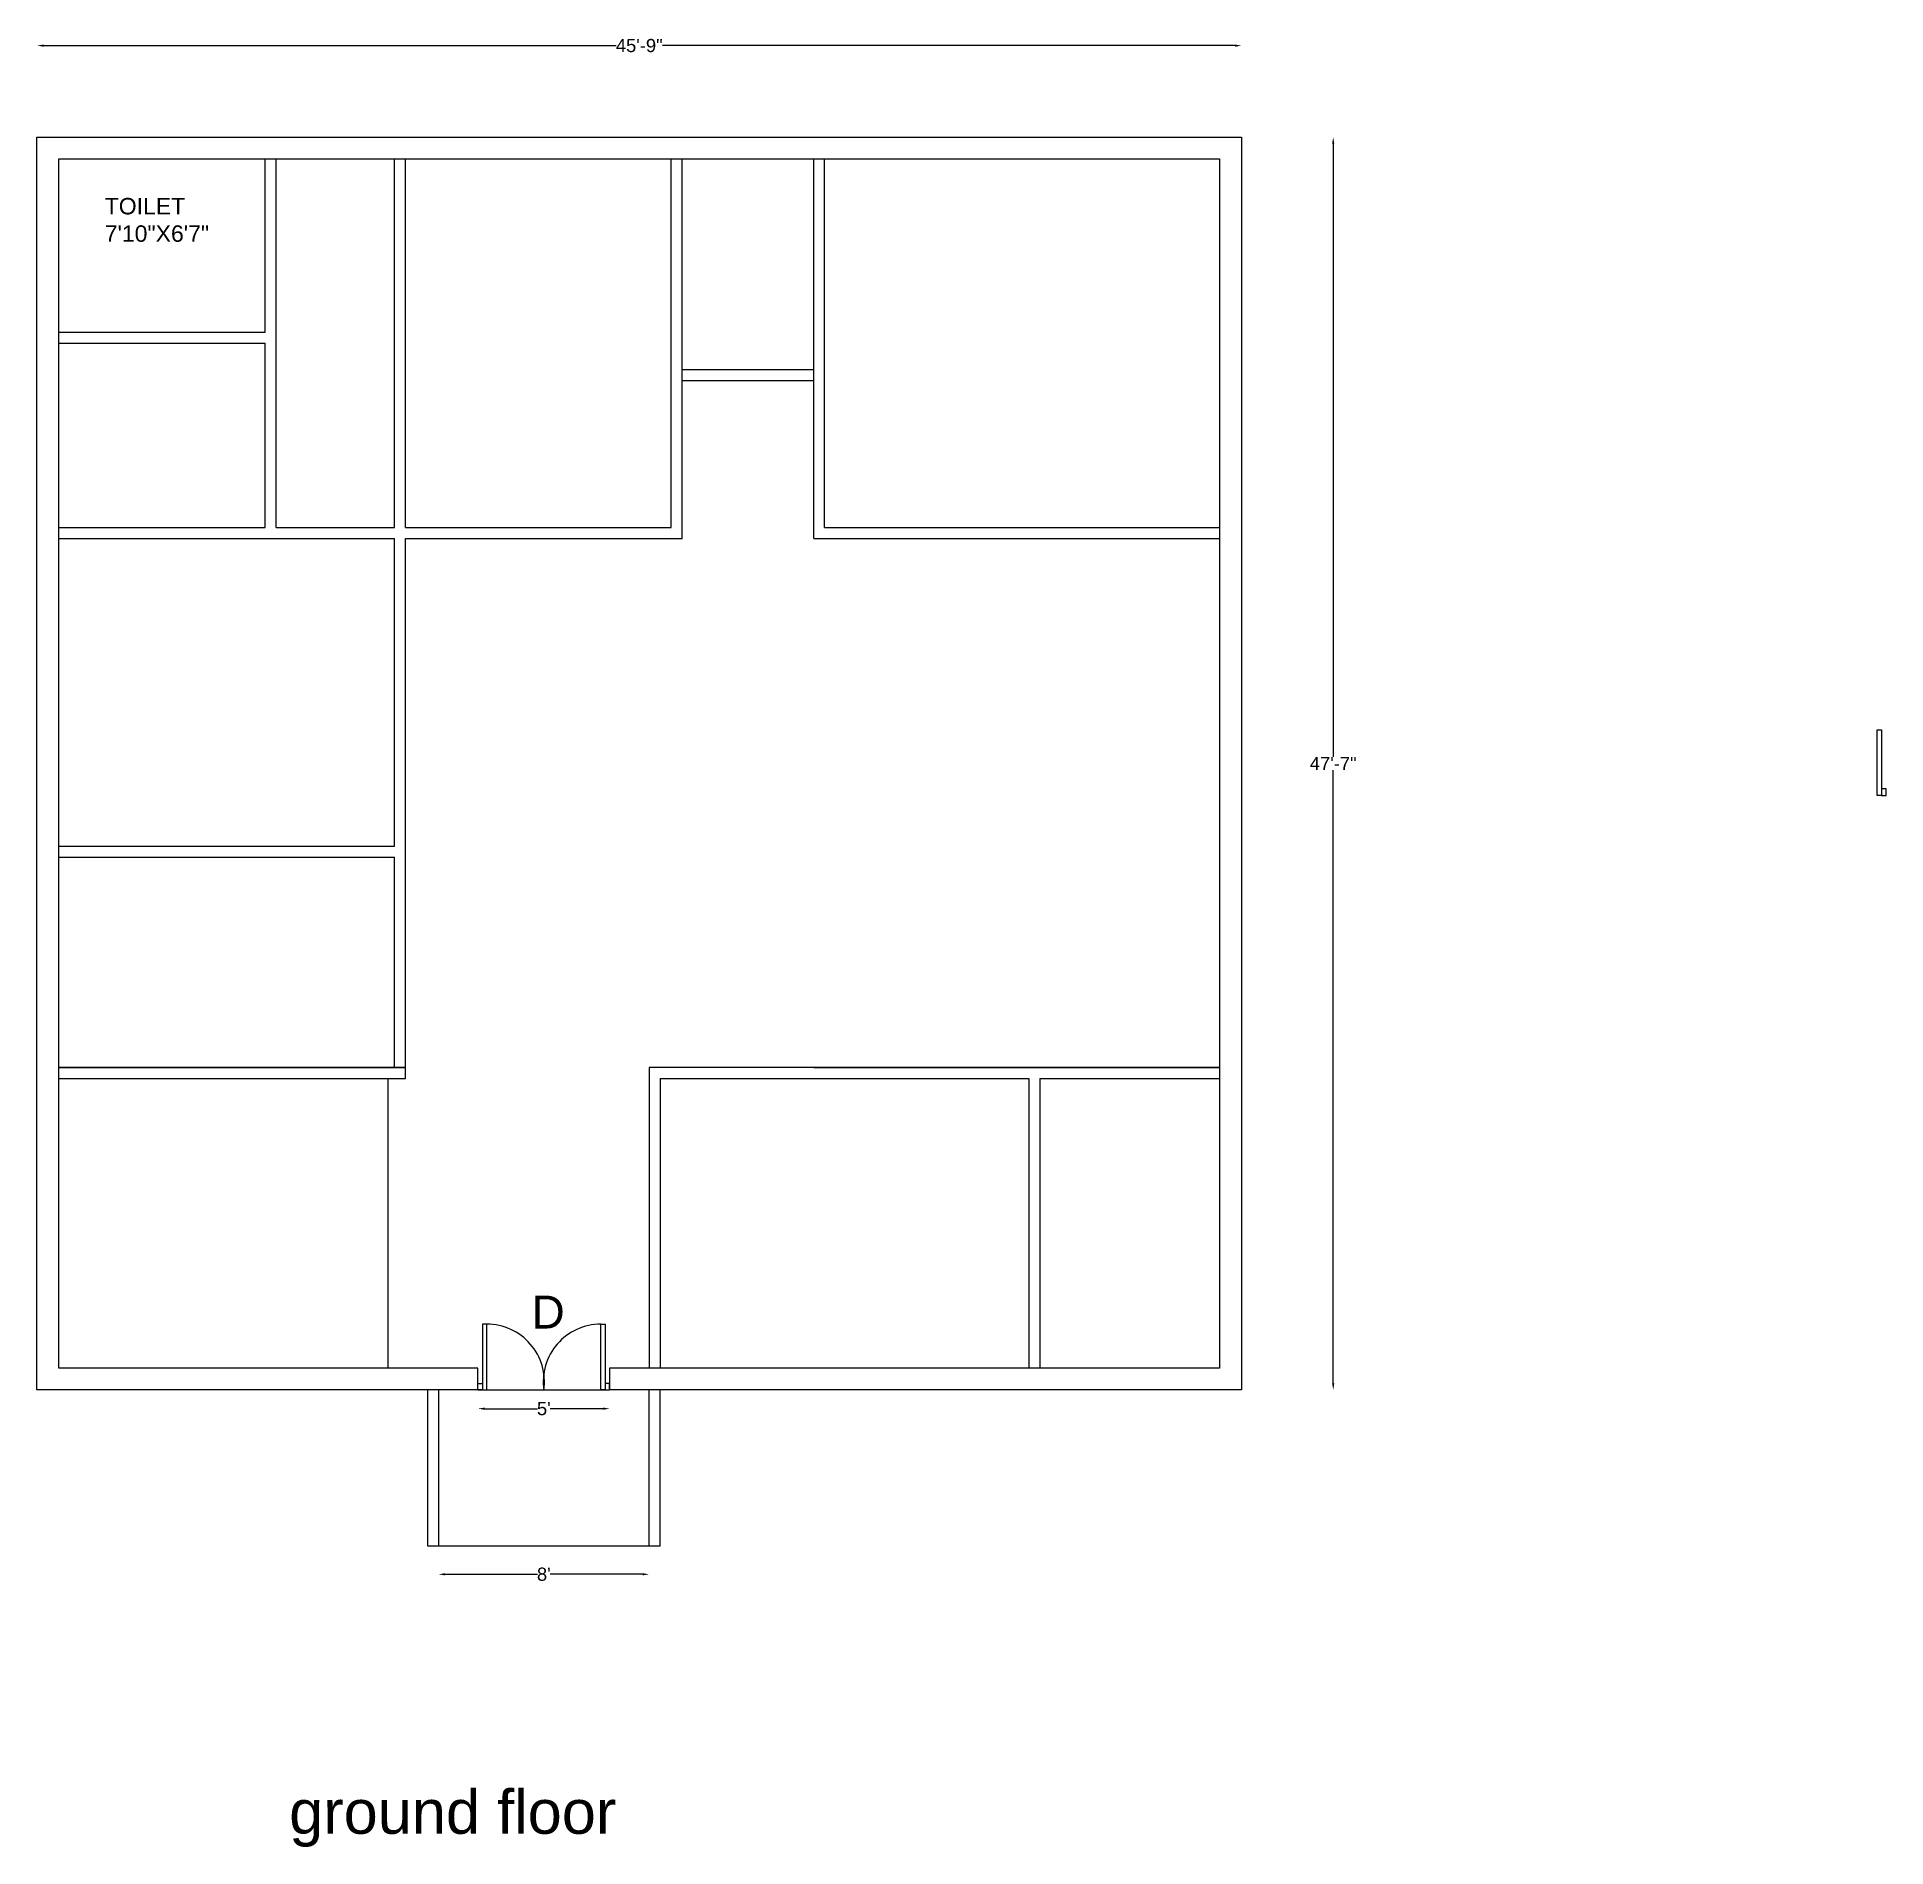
# Model space of a CAD drawing. Header units: inches. Extents: x 2518 to 3361, y 796 to 1621.
import ezdxf

# ---------------------------------------------------------------- set-up
doc = ezdxf.new("R2010")
doc.units = ezdxf.units.IN
doc.header["$MEASUREMENT"] = 0
doc.layers.add('D2', color=1, linetype='Continuous')
doc.styles.get("Standard").update_dxf_attribs({"font": 'arial.ttf'})
doc.dimstyles.get("Standard").update_dxf_attribs({"dimtxt": 6, "dimasz": 3, "dimexe": 0.18, "dimexo": 0.0625, "dimgap": 0.09, "dimtad": 0, "dimtih": 1, "dimtoh": 1, "dimdec": 0, "dimzin": 0, "dimdsep": 46, "dimlunit": 3, "dimtxsty": 'Standard', "dimcen": 3, "dimse1": 1, "dimse2": 1, "dimadec": 0, "dimazin": 0, "dimtfac": 1, "dimtdec": 0, "dimtofl": 0, "dimtmove": 0, "dimatfit": 3, "dimfxl": 1, "dimtolj": 1, "dimtzin": 0, "dimarcsym": 0})

# ---------------------------------------------------------------- blocks, each defined once
blk = doc.blocks.new('*D1')
at = {"color": 0, "lineweight": -2, "transparency": 16777216}
for p, q in [((2520.86, 1617.25), (2781.85, 1617.25)), ((3063.86, 1617.25), (2802.88, 1617.25))]:
    blk.add_line(p, q, dxfattribs=at)
at = {"color": 0, "transparency": 16777216}
for points in [[(2520.86, 1617.75), (2520.86, 1616.75), (2517.86, 1617.25)], [(3063.86, 1617.75), (3063.86, 1616.75), (3066.86, 1617.25)]]:
    blk.add_solid(points, dxfattribs=at)
at = {"layer": 'Defpoints', "color": 0, "transparency": 16777216}
for p in [(3066.86, 1617.25), (2517.86, 1575.6), (3066.86, 1575.6)]:
    blk.add_point(p, dxfattribs=at)
at = {"color": 0, "transparency": 16777216, "insert": (2792.36, 1617.25), "char_height": 6, "attachment_point": 5}
blk.add_mtext('\\A1;45\'-9"', dxfattribs=at)
blk = doc.blocks.new('*D2')
at = {"color": 0, "lineweight": -2, "transparency": 16777216}
for p, q in [((3108.64, 1572.6), (3108.64, 1293.19)), ((3108.64, 1007.6), (3108.64, 1287.01))]:
    blk.add_line(p, q, dxfattribs=at)
at = {"color": 0, "transparency": 16777216}
for points in [[(3108.14, 1572.6), (3109.14, 1572.6), (3108.64, 1575.6)], [(3108.14, 1007.6), (3109.14, 1007.6), (3108.64, 1004.6)]]:
    blk.add_solid(points, dxfattribs=at)
at = {"layer": 'Defpoints', "color": 0, "transparency": 16777216}
for p in [(3066.86, 1575.6), (3066.86, 1004.6), (3108.64, 1004.6)]:
    blk.add_point(p, dxfattribs=at)
at = {"color": 0, "transparency": 16777216, "insert": (3108.64, 1290.1), "char_height": 6, "attachment_point": 5}
blk.add_mtext('\\A1;47\'-7"', dxfattribs=at)
blk = doc.blocks.new('*D3')
at = {"color": 0, "lineweight": -2, "transparency": 16777216}
for p, q in [((2703.86, 920.61), (2746.01, 920.61)), ((2793.86, 920.61), (2751.72, 920.61))]:
    blk.add_line(p, q, dxfattribs=at)
at = {"color": 0, "transparency": 16777216}
for points in [[(2703.86, 921.11), (2703.86, 920.11), (2700.86, 920.61)], [(2793.86, 921.11), (2793.86, 920.11), (2796.86, 920.61)]]:
    blk.add_solid(points, dxfattribs=at)
at = {"layer": 'Defpoints', "color": 0, "transparency": 16777216}
for p in [(2700.86, 938.6), (2796.86, 933.6), (2796.86, 920.61)]:
    blk.add_point(p, dxfattribs=at)
at = {"color": 0, "transparency": 16777216, "insert": (2748.86, 920.61), "char_height": 6, "attachment_point": 5}
blk.add_mtext("\\A1;8'", dxfattribs=at)
blk = doc.blocks.new('*D4')
at = {"color": 0, "lineweight": -2, "transparency": 16777216}
for p, q in [((2721.86, 996.09), (2746.01, 996.09)), ((2775.86, 996.09), (2751.71, 996.09))]:
    blk.add_line(p, q, dxfattribs=at)
at = {"color": 0, "transparency": 16777216}
for points in [[(2721.86, 996.59), (2721.86, 995.59), (2718.86, 996.09)], [(2775.86, 996.59), (2775.86, 995.59), (2778.86, 996.09)]]:
    blk.add_solid(points, dxfattribs=at)
at = {"layer": 'Defpoints', "color": 0, "transparency": 16777216}
for p in [(2718.86, 1004.6), (2778.86, 1004.6), (2778.86, 996.09)]:
    blk.add_point(p, dxfattribs=at)
at = {"color": 0, "transparency": 16777216, "insert": (2748.86, 996.09), "char_height": 6, "attachment_point": 5}
blk.add_mtext("\\A1;5'", dxfattribs=at)

msp = doc.modelspace()

# ---------------------------------------------------------------- linework, layer by layer
for p, q in [((2517.86, 1575.6), (3066.86, 1575.6)), ((2517.86, 1004.6), (2517.86, 1575.6)), ((3066.86, 1575.6), (3066.86, 1004.6)), ((2527.86, 1565.6), (3056.86, 1565.6)), ((2527.86, 1014.6), (2527.86, 1565.6)), ((2621.86, 1486.6), (2621.86, 1565.6)), ((2626.86, 1397.6), (2626.86, 1565.6)), ((2680.86, 1397.6), (2680.86, 1565.6)), ((2685.86, 1397.6), (2685.86, 1565.6)), ((2806.86, 1397.6), (2806.86, 1565.6)), ((2811.86, 1392.6), (2811.86, 1565.6)), ((2871.86, 1392.6), (2871.86, 1565.6)), ((2876.86, 1397.6), (2876.86, 1565.6)), ((3056.86, 1565.6), (3056.86, 1014.6)), ((2527.86, 1486.6), (2621.86, 1486.6)), ((2527.86, 1481.6), (2621.86, 1481.6)), ((2621.86, 1397.6), (2621.86, 1481.6)), ((2811.86, 1469.6), (2871.86, 1469.6)), ((2811.86, 1464.6), (2871.86, 1464.6)), ((2527.86, 1397.6), (2621.86, 1397.6)), ((2527.86, 1392.6), (2680.86, 1392.6)), ((2626.86, 1397.6), (2680.86, 1397.6)), ((2680.86, 1252.43), (2680.86, 1392.6)), ((2685.86, 1397.6), (2806.86, 1397.6)), ((2685.86, 1146.6), (2685.86, 1392.6)), ((2685.86, 1392.6), (2811.86, 1392.6)), ((2871.86, 1392.6), (3056.86, 1392.6)), ((2876.86, 1397.6), (3056.86, 1397.6)), ((2527.86, 1252.43), (2680.86, 1252.43)), ((2527.86, 1247.43), (2680.86, 1247.43)), ((2680.86, 1151.6), (2680.86, 1247.43)), ((2527.86, 1151.6), (2685.86, 1151.6)), ((2527.86, 1146.6), (2685.86, 1146.6)), ((2527.86, 1146.6), (2685.86, 1146.6)), ((2677.86, 1014.6), (2677.86, 1146.6)), ((2796.86, 1151.6), (2796.86, 1014.6)), ((2801.86, 1146.6), (2801.86, 1014.6)), ((2801.86, 1146.6), (2969.86, 1146.6)), ((2969.86, 1146.6), (2969.86, 1014.6)), ((2974.86, 1146.6), (2974.86, 1014.6)), ((2974.86, 1146.6), (3056.86, 1146.6)), ((2718.86, 1014.6), (2527.86, 1014.6)), ((2718.86, 1004.6), (2718.86, 1014.6)), ((3056.86, 1014.6), (2778.86, 1014.6)), ((2796.86, 1014.6), (2778.86, 1014.6)), ((2778.86, 1014.6), (2778.86, 1004.6)), ((2718.86, 1004.6), (2517.86, 1004.6)), ((2695.86, 1004.6), (2695.86, 938.6)), ((2700.86, 1004.6), (2700.86, 933.6)), ((3066.86, 1004.6), (2778.86, 1004.6)), ((2796.86, 933.6), (2796.86, 1004.6)), ((2801.86, 938.6), (2801.86, 1004.6)), ((2695.86, 938.6), (2695.86, 933.6)), ((2801.86, 933.6), (2801.86, 938.6)), ((2695.86, 933.6), (2700.86, 933.6)), ((2700.86, 933.6), (2796.86, 933.6)), ((2700.86, 933.6), (2801.86, 933.6))]:
    msp.add_line(p, q)
for points in [[(2685.86, 1151.6), (2527.86, 1151.6)], [(2871.86, 1151.6), (3056.86, 1151.6), (2796.86, 1151.6)]]:
    msp.add_lwpolyline(points)
at = {"layer": 'D2'}
for p, q in [((3360.6, 1278.5), (3358.6, 1278.5)), ((3358.6, 1275.5), (3360.6, 1275.5)), ((3360.6, 1275.5), (3360.6, 1278.5)), ((2718.86, 1004.6), (2718.86, 1007.6)), ((2718.86, 1007.6), (2720.86, 1007.6)), ((2720.86, 1004.6), (2718.86, 1004.6)), ((2718.86, 1004.6), (2778.86, 1004.6)), ((2778.86, 1007.6), (2776.86, 1007.6)), ((2776.86, 1004.6), (2778.86, 1004.6)), ((2778.86, 1004.6), (2778.86, 1007.6))]:
    msp.add_line(p, q, dxfattribs=at)
for points in [[(3358.6, 1275.5), (3356.6, 1275.5), (3356.6, 1305.5), (3358.6, 1305.5)], [(2720.86, 1004.6), (2722.86, 1004.6), (2722.86, 1034.6), (2720.86, 1034.6)], [(2776.86, 1004.6), (2774.86, 1004.6), (2774.86, 1034.6), (2776.86, 1034.6)]]:
    msp.add_lwpolyline(points, close=True, dxfattribs=at)
for centre, start, end in [((2722.86, 1008.33), 351.82877, 90), ((2774.86, 1008.33), 90, 188.17123)]:
    msp.add_arc(centre, 26.27, start, end, dxfattribs=at)

# ---------------------------------------------------------------- texts
at = {"insert": (2632.8, 822.36), "char_height": 20, "attachment_point": 1}
msp.add_mtext_dynamic_manual_height_columns('ground floor', width=11856.1323, gutter_width=100, heights=[0], dxfattribs=at)
at = {"layer": 'D2', "color": 4, "insert": (2548.74, 1547.85), "char_height": 7.5, "attachment_point": 1}
msp.add_mtext_dynamic_manual_height_columns('TOILET\\P7\'10"X6\'7"', width=1662.6909, gutter_width=37.5, heights=[0], dxfattribs=at)
at = {"layer": 'D2', "insert": (2743.27, 1047.62), "char_height": 15, "attachment_point": 1}
msp.add_mtext_dynamic_manual_height_columns('D', width=3325.3817, gutter_width=75, heights=[0], dxfattribs=at)

# ---------------------------------------------------------------- dimensions: what is measured, and where the dimension line sits
for base, p1, p2, picture, middle in [((3066.86, 1617.25), (2517.86, 1575.6), (3066.86, 1575.6), '*D1', (2792.36, 1617.25)), ((2778.86, 996.09), (2718.86, 1004.6), (2778.86, 1004.6), '*D4', (2748.86, 996.09)), ((2796.86, 920.61), (2700.86, 938.6), (2796.86, 933.6), '*D3', (2748.86, 920.61))]:
    dim = msp.add_linear_dim(base=base, p1=p1, p2=p2, dimstyle='Standard')
    dim.commit()
    dim.dimension.update_dxf_attribs({"geometry": picture, "text_midpoint": middle})
dim = msp.add_linear_dim(base=(3108.64, 1004.6), p1=(3066.86, 1575.6), p2=(3066.86, 1004.6), angle=90, dimstyle='Standard')
dim.commit()
dim.dimension.update_dxf_attribs({"geometry": '*D2', "text_midpoint": (3108.64, 1290.1)})

doc.saveas('drawing.dxf')
